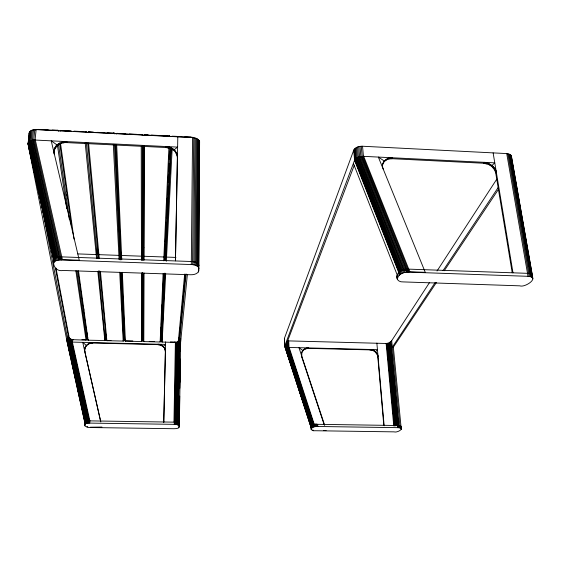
<?xml version="1.0" encoding="UTF-8"?>
<svg xmlns="http://www.w3.org/2000/svg" width="561" height="561" viewBox="0 0 561 561"><rect width="100%" height="100%" fill="white"/><g stroke="black" fill="none" stroke-linecap="round" stroke-linejoin="round"><path stroke-width="0.84" d="M142.543 272.555L142.27 341.116L141.617 341.544L125.145 341.123L125.412 340.793M142.55 259.967L142.592 145.755M397.335 278.754C398.576 273.607 404.151 271.959 408.808 272.148L528.027 276.314C540.488 277.197 525.068 287.905 519.823 285.837L403.057 281.903C399.432 282.225 395.954 279.806 397.027 275.76C398.254 270.605 403.822 268.929 408.478 269.126L527.508 273.333C529.311 273.34 533.188 273.978 532.214 276.573C533.174 273.971 529.318 273.347 527.508 273.333M143.307 273.207L143.16 340.983L143.798 341.6L159.962 342.007L160.607 341.579L163.861 273.901M143.328 260.262L143.567 145.853M143.588 258.305L143.882 145.818M144.058 273.046L143.798 341.642M144.107 260.136L144.535 145.867M198.903 268.6L198.061 266.685L198.082 263.6L195.305 262.106L192.718 261.559L61.465 256.861C49.27 254.708 52.25 272.765 63.042 270.458L190.207 274.743C194.001 274.981 199.779 273.663 198.903 268.6L199.611 141.744C198.811 138.77 195.284 137.775 192.556 137.585L36.128 129.619C33.555 129.521 29.817 130.075 29.158 133.069L28.085 144.233L66.906 340.751L67.032 339.047M198.082 263.6L198.924 265.521L198.264 263.782L199.015 140.376M198.363 271.98L198.58 268.284L198.566 271.342M198.58 267.302L199.4 141.049M198.264 263.782L194.948 261.994L195.929 138.251M198.061 266.685L195.277 265.199L195.305 262.106M195.985 262.345L196.897 138.672M196.385 265.619L196.406 262.527M196.904 262.772L197.752 139.177M197.325 266.117L197.346 263.032M197.668 263.249L198.461 139.752M194.948 261.994L192.584 261.545L193.727 137.697M195.277 265.199L192.689 264.652L192.718 261.559M193.804 261.728L194.863 137.922M194.036 264.876L194.057 261.777M192.689 264.652L191.294 264.547L192.556 137.585M162.143 341.979L165.684 273.775M176.028 341.965A4.362 1.711 0.8 0 1 174.534 342.028L174.541 342.42L161.912 342.042M311.06 429.389C311.811 426.465 315.394 426.598 317.792 426.479L397.63 427.657C406.024 427.65 397.581 433.085 394.011 431.858L315.282 430.736C307.673 431.809 311.846 421.9 317.673 424.319L397.426 425.519C398.485 425.652 401.55 425.476 401.052 427.152M179.247 425.035L179.345 423.569L178.784 423.036L174.317 422.153L89.879 420.876L86.478 421.213L84.823 422.16C82.944 426.444 87.334 427.777 90.517 427.531L173.812 428.716C175.789 428.611 179.885 428.842 179.31 425.757L176.89 424.607L178.202 341.081M177.283 423.12L178.615 340.913M177.627 424.782L179.001 338.087M177.893 423.653L179.254 337.869M178.061 423.464L179.436 336.768M178.139 423.267L179.52 335.646M178.251 424.986L179.66 334.181M178.749 425.224L178.784 423.036M178.826 427.748L178.854 426.304M179.239 405.4L179.373 396.655M179.8 368.654L179.948 359.033M179.106 425.483L179.141 423.296M179.247 419.158L179.59 396.396M179.808 382.385L180.151 359.622M180.369 345.618L180.474 338.613M179.31 425.757L179.688 396.129M179.808 388.24L180.242 359.328M180.362 351.445L180.565 338.304M179.359 426.037L180.684 338.423M173.966 421.837L175.39 342.336M176.89 424.607L174.275 424.347L174.317 422.153M174.59 422.706L176 342.329M175.193 424.389L176.603 342.287M175.81 422.601L177.171 342.21M176.07 424.474L176.105 422.279M176.364 422.51L177.725 341.228M171.645 136.632A0.982 0.589 2.9 0 1 172.515 136.379L172.5 136.162A0.982 0.799 6.2 0 0 171.645 136.519M177.444 154.394L175.46 260.851L177.809 136.835M170.074 136.547A0.982 0.589 3.1 0 0 169.233 136.211L169.226 135.993A0.982 0.806 6 0 1 169.485 136.035M163.756 422.033L165.432 349.503M163.763 422.559L165.621 341.88M160.691 339.293L160.635 341.425L160.137 341.656M160.741 337.175L161.168 327.266M84.62 350.26C84.367 345.878 88.652 342.385 92.853 342.596L92.909 343.023C88.715 342.813 84.431 346.305 84.683 350.681L84.62 350.26L84.837 351.754L84.767 351.333M143.314 336.726L143.357 341.165M382.946 163.433L382.546 164.359C383.871 160.418 388.275 158.454 392.209 158.714L392.623 157.781C386.564 156.898 380.379 163.097 383.226 169.085M144.899 134.97L144.927 134.759A0.989 0.806 4.4 0 0 143.904 135.51A0.989 0.589 4.4 0 1 144.899 134.97L169.233 136.211M124.794 339.447L124.759 340.674L125.384 341.179L122.319 272.316M141.61 134.801L141.638 134.591A0.989 0.806 4.1 0 1 142.599 135.446A0.989 0.589 4.6 0 0 141.61 134.801L117.102 133.553A1.003 0.589 5.8 0 0 116.253 133.806M141.631 341.347L141.484 272.962M159.114 344.749L159.128 344.328L157.936 344.209L157.922 344.636L161.358 345.485L163.258 346.817L163.321 346.361L165.088 349.18L165.376 351.761L165.334 350.253M167.809 147.718L167.851 146.744L166.042 146.54L166 147.515L171.231 148.812L174.12 150.706L174.233 149.696L176.939 153.623L177.381 157.557L177.332 155.095M163.111 273.691L160.137 342.035M163.707 260.83L168.903 147.978M160.264 345.036L160.285 344.615L159.128 344.328M161.288 324.665L161.736 315.191M161.863 312.61L162.269 304.013M162.388 301.432L162.844 291.944M162.963 289.35L163.419 279.813M163.539 277.19L163.707 273.684M164.317 260.732L164.492 257.064M164.639 253.965L165.025 245.928M165.222 241.742L165.621 233.355M165.776 229.996L166.14 222.282M166.351 217.949L166.715 210.151M166.883 206.686L167.29 198.054M167.451 194.597L167.823 186.82M168.027 182.479L168.398 174.653M168.566 171.175L168.938 163.342M169.142 159.058L169.506 151.372M169.569 148.153L169.611 147.178L167.851 146.744M164.499 260.493L169.864 148.09M120.881 253.081L120.804 254.743A0.806 0.701 -0.2 0 0 121.576 255.472L141.449 256.188A0.806 0.701 1.8 0 0 142.277 255.514L142.557 248.067A0.799 0.694 2 0 0 142.34 247.569M164.71 273.719L161.666 335.078L161.505 341.446L161.975 342.035M165.355 260.767L170.951 148.02M53.947 151.779C53.793 145.257 60.833 141.141 66.752 141.61L66.885 142.606C60.504 141.975 52.762 147.192 54.305 154.24L53.947 151.779L54.101 152.76M123.217 340.737L123.189 341.13L119.724 272.232M164.927 273.074L161.82 341.67M165.551 260.535L171.175 148.153M161.358 345.485L160.285 344.615M171.231 148.812L171.28 147.838L169.611 147.178M166.329 261.258L172.143 149.016M162.367 346.081L161.379 345.057M172.76 149.668L172.816 148.7L171.28 147.838M105.629 333.325L104.991 340.541L88.035 340.19M106.288 338.984L106.246 340.211L106.863 340.674L123.175 341.081L123.834 340.653L124.149 334.104L121.281 272.674M165.313 350.667L164.064 347.217M177.269 156.056L175.32 151.856L175.376 150.888M164.632 348.577L164.661 348.164M176.224 153.174L176.28 152.206M98.28 251.433L98.126 253.93A0.813 0.701 -2.3 0 0 98.897 254.659L118.883 255.374A0.806 0.701 -0.4 0 0 119.724 254.701L120.096 247.24A0.806 0.694 -0.1 0 0 119.879 246.742M84.655 424.656L85.714 423.625L87.916 423.169L88.049 420.953M87.916 423.169L88.806 423.106L88.947 420.89M88.806 423.106L89.739 423.099L89.879 420.876M165.06 349.601L165.088 349.18M176.883 154.584L176.939 153.623M84.872 424.102L85.013 421.886M84.886 425.848L84.977 424.382M85.223 423.85L85.356 421.634M85.714 423.625L85.854 421.409M86.345 423.429L86.478 421.213M87.081 423.282L87.221 421.059M111.001 340.429L106.863 340.674L100.461 271.58M87.088 332.841L86.731 339.629L81.899 339.7M87.768 337.442C85.882 339.146 89.458 340.969 87.635 339.58L77.86 270.963M117.102 133.553L117.165 133.216M114.654 133.728A1.003 0.589 6 0 0 113.778 133.385L113.82 132.985M162.388 345.66L163.279 346.396L165.565 344.398L72.194 342.084L70.805 341.958L70.988 339.412M71.492 342.042L71.675 339.496M72.194 342.084L72.376 339.538M70.805 341.958L68.568 341.221L67.881 340.429L68.323 334.468M69.887 341.733L68.021 340.702L68.435 334.742M68.225 340.969L68.666 335.015M68.568 341.221L68.821 337.82M69.017 341.453L69.262 338.052M69.543 341.656L69.795 338.262M70.146 341.824L70.398 338.43M66.759 340.401L66.885 338.697M86.121 339.805L86.043 340.148L75.854 270.753M53.597 263.586C53.842 260.15 58.589 260.038 61.212 260.002L61.465 256.861M58.393 260.136L58.653 257.001M59.768 260.009L60.027 256.868M55.069 261.174L55.336 258.039M56.009 260.725L56.275 257.59M57.131 260.381L57.39 257.24M53.842 262.289L54.108 259.161M54.34 261.699L54.606 258.565M88.315 132.277A1.003 0.813 0.7 0 0 88.154 132.677A1.01 0.596 7.2 0 1 89.101 132.13L89.178 131.723L93.329 132.13M85.756 131.954L85.868 131.751A1.003 0.813 0.5 0 1 86.815 132.606A1.01 0.589 7.4 0 0 85.756 131.954L73.344 131.323M174.548 342.371L174.541 342.42A3.71 1.452 0.8 0 0 178.37 341.018L184.667 274.084M84.823 422.16L85.027 423.646M178.37 341.018L179.036 340.436L185.396 274.224M186.133 273.985L179.541 341.775L180.635 341.803L187.332 274.904M199.471 144.079L199.611 141.744M28.05 143.448C28.534 140.937 31.507 140.187 33.709 140.04L34.782 129.619M33.709 140.04L35.062 140.04L36.128 129.619M31.241 140.46L32.335 130.047M32.419 140.18L33.506 129.766M29.361 132.305L28.085 144.233C27.973 140.734 32.615 139.85 35.322 140.047L62.383 259.617L79.262 260.206L51.233 140.839L56.977 144.92L57.124 145.909M28.688 142.003L29.796 131.604M29.347 141.386L30.448 130.979M30.21 140.867L31.304 130.454M60.069 130.951A1.024 0.589 8.6 0 1 60.904 130.692L60.756 130.369M58.568 131.015A1.024 0.589 8.7 0 0 57.531 130.517L57.692 130.313A1.01 0.813 -1.2 0 1 58.61 130.965M285.381 347.105L284.651 346.186L284.406 338.374L353.725 150.208C355.302 147.059 359.299 146.176 362.532 146.239L506.73 153.581L510.286 154.598L511.422 156.189L532.95 278.88M36.023 129.542A5.799 3.317 9.5 0 0 35.006 129.9A6.83 3.899 9.4 0 1 38.267 129.535L38.457 129.332M284.651 346.186L354.573 160.257C356.305 157.136 360.386 156.288 363.682 156.344L409.803 271.776L425.259 272.316L378.331 157.073L384.299 161.007L383.906 161.94M76.815 270.928L86.745 339.559L86.043 340.148L73.435 339.7M511.281 157.466L511.422 156.189M286.075 345.064L354.279 165.236M302.288 351.368L302.113 351.775L304.23 349.503L308.564 347.953C305.535 347.813 302.554 349.784 301.699 352.729L301.874 352.322L301.706 356.88M383.107 163.09L383.507 162.164M302.688 350.913L302.863 350.506L298.978 347.715L324.679 425.315M382.237 165.719L382.63 164.794M303.396 350.148L303.571 349.734M384.909 160.93L385.309 160.004M304.23 349.503L304.406 349.089M386.115 160.088L386.515 159.163M305.17 348.991L305.345 348.577M387.476 159.436L387.875 158.504M306.187 348.626L306.369 348.213M388.969 158.98L389.376 158.048M307.267 348.416L307.449 348.002M390.561 158.735L390.968 157.809M73.386 339.882L73.407 339.84A3.815 1.466 3.5 0 1 69.298 338.262L68.701 337.869L55.581 269.042M398.843 272.674L354.559 160.257C356.2 157.129 360.19 156.274 363.444 156.337L494.781 162.851L492.095 165.404L487.481 162.935L484.108 162.325L483.554 163.23L488.554 164.478L491.534 166.308L492.144 165.362L495.314 169.163L496.303 172.038L495.721 172.935L494.739 170.06L491.576 166.266M371.361 349.594L369.972 349.889L371.361 349.594C374.713 350.183 377.742 352.953 378.044 356.438L377.784 356.838L377.251 354.727L375.288 351.978M485.237 163.426L485.791 162.522M371.109 350.001L372.231 350.274L372.483 349.868M486.92 163.847L487.481 162.935M372.231 350.274L373.317 350.709L373.563 350.309M488.554 164.478L489.115 163.574M286.937 341.418L287.176 347.217L288.347 347.427L377.448 349.657L375.253 352.013L374.327 351.291L374.58 350.891M490.104 165.306L490.672 164.401M376.08 352.806L376.333 352.406M492.824 167.423L493.4 166.519M376.74 353.732L376.999 353.332M493.89 168.693L494.458 167.795M377.251 354.727L377.511 354.328M494.739 170.06L495.314 169.163M377.602 355.772L377.862 355.372M495.356 171.484L495.931 170.586M429.396 282.723L390.772 342.098L389.502 342.953L386.122 343.486L287.463 340.864M437.04 270.984L496.709 179.268M435.287 282.344L392.307 347.133L393.345 347.161L436.493 282.386M443.015 270.697L498.547 186.974M444.249 270.739L498.547 189.225M161.87 334.665L161.849 335.268M160.705 335.183L160.719 334.756M105.173 340.204L98.673 270.837M123.679 340.674L120.58 272.443M52.089 130.026L57.937 130.222M107.298 132.838L114.107 133.09M162.76 135.664L169.499 135.909M142.192 334.798L142.214 334.061M123.679 334.342L124.149 334.104L123.693 333.515M105.04 340.247L104.76 340.66M60.329 259.666L62.383 259.617M409.803 271.776L407.875 271.819L361.866 156.386M141.638 341.2L142.298 340.962L142.284 273.172M113.834 132.985L114.199 133.167M89.739 423.099L174.275 424.347M323.571 430.568L326.109 430.603M85.861 421.816L67.622 338.956L66.457 338.921L85.069 423.857M126.092 340.808L132.859 340.976M149.212 341.39L154.591 341.523M170.411 341.922L174.534 342.028M91.226 342.981L159.612 344.678M305.773 348.297L373.184 349.966M104.9 335.275L106.639 335.317M160.523 336.705L162.262 336.754M104.942 335.709L106.681 335.751M61.212 260.002L191.294 264.547M77.832 253.909L96.183 254.568A0.813 0.701 -2.5 0 0 97.039 253.888L97.502 246.412A0.813 0.701 -2.2 0 0 97.46 246.139M175.944 257.422L166.547 257.085A0.799 0.701 4.3 0 1 165.761 256.356L165.944 248.93A0.799 0.694 4.5 0 1 166.449 248.306M35.062 140.04L177.62 147.115L174.176 149.738L172.816 148.7M63.442 142.438L168.833 147.655M388.429 158.525L486.338 163.37M87.544 421.535L69.915 341.74L72.362 342.091L89.879 420.96M41.668 129.493L48.085 129.822M63.54 130.608L71.002 130.986M74.304 131.155L81.745 131.54M97.439 132.34L104.016 132.669M118.806 133.427L125.341 133.756M129.423 133.967L136.758 134.338M144.654 134.647L148.174 134.921M151.421 135.089L159.527 135.503M173.279 136.204L181.035 136.596M184.913 136.793L191.14 136.933L191.147 137.326A6.487 3.878 1.9 0 1 193.356 137.676M38.267 129.535L57.531 130.517M60.904 130.692L71.689 131.239M89.101 132.13L113.778 133.385M172.515 136.379L191.147 137.326M312.582 425.729L286.98 347.126L289.16 347.469L314.525 425.168M90.321 427.209L101.962 427.054M191.329 261.454L192.584 261.545M106.92 340.324L106.443 340.239M88.091 340.176L78.484 270.844M104.844 340.646L97.852 271.496M70.945 341.958L88.428 420.862M70.349 341.845L87.874 420.785M313.283 430.161L312.701 429.985M87.782 426.837L87.018 426.612M88.919 131.8L89.213 131.919A1.003 0.813 0.7 0 0 88.484 132.116M373.317 350.709L374.327 351.291M311.593 428.969L284.693 345.857L285.339 347.021M106.331 340.183L99.718 270.872M124.837 340.646L121.618 272.478M174.183 150.664L175.32 151.856M163.3 346.782L164.043 347.631M284.7 339.356L284.357 338.711M66.976 340.808L66.752 340.401M68.021 340.702L67.622 338.956M397.027 275.76L397.49 279.189M362.778 156.337L408.85 271.769M361.13 156.477L407.083 271.896M360.225 156.638L405.463 270.416M359.349 156.863L404.523 270.605M358.661 157.087L403.78 270.802M357.862 157.41L402.581 270.262M357.126 157.774L401.767 270.577M356.572 158.104L401.157 270.865M355.962 158.546L400.477 271.236M355.443 159.015L399.888 271.636M355.085 159.415L399.474 271.973M354.734 159.913L399.053 272.387M353.388 163.377L397.335 275.325M301.538 356.368L324.202 424.831M288.627 347.441L313.978 425.147M288.123 347.385L313.459 425.105M287.877 347.35L313.206 425.077M287.414 347.252L313.003 425.827M312.617 425.21L286.327 344.461L285.226 344.433L312.288 427.692M287.611 349.552L293.27 366.929M295.423 373.549L299.995 387.609M302.155 394.229L306.727 408.296M307.267 409.951L312.386 425.673M285.668 347.21L286.475 349.692M291.846 366.235L292.653 368.717M285.605 347.848L288.564 356.957M290.177 361.922L294.209 374.334M296.895 382.609L300.387 393.366M303.073 401.648L307.105 414.06M309.258 420.68L311.138 426.472M285.114 346.859L311.187 427.173M284.686 346.242L311.117 427.643M100.812 421.97L82.726 342.343L86.576 345.632M84.466 350.12L100.664 421.472M34.361 140.04L61.359 259.61M33.436 140.089L60.371 259.659M32.706 140.187L59.396 258.894M31.851 140.362L58.288 258.193M31.065 140.601L57.25 257.541M30.476 140.839L56.619 257.751M29.824 141.183L55.911 258.046M29.27 141.575L55.301 258.383M28.892 141.933L54.88 258.684M28.513 142.403L54.459 259.091M28.246 142.901L54.158 259.519M28.113 143.328L54.179 260.732M28.05 143.868L54.094 261.496M28.73 147.578L54.066 261.763M71.794 342.056L89.29 420.939M71.24 342L88.715 420.897M69.669 341.67L87.299 421.479M69.227 341.509L86.836 421.353M68.828 341.333L86.436 421.206M68.652 341.242L86.443 421.977M68.519 341.165L86.31 421.921M68.267 340.969L86.057 421.76M67.909 340.429L85.749 421.43M67.159 340.997L67.53 342.701M67.902 344.398L68.652 347.806M69.024 349.503L69.774 352.904M70.146 354.608L70.896 358.009M71.829 362.259L72.572 365.66M72.951 367.364L73.694 370.765M74.066 372.462L74.816 375.87M75.188 377.567L75.938 380.968M77.993 390.323L78.736 393.724M79.115 395.428L79.858 398.829M80.237 400.533L80.98 403.934M81.352 405.631L82.102 409.032M82.474 410.736L83.224 414.137M84.157 418.387L84.907 421.788M67.159 341.656L84.914 422.482M39.81 195.929L67.881 340.429M54.137 261.889L53.863 259.799L54.144 261.524M29.523 135.58L29.158 133.069M55.995 268.081L69.298 338.262M52.208 251.363L52.531 253.053M52.853 254.75L53.505 258.151M511.218 155.6L532.41 276.026M532.073 274.799L532.599 277.779M510.84 155.067L531.835 274.553M531.54 274.329L532.066 277.309M510.286 154.598L531.274 274.161M530.797 273.936L531.316 276.917M509.584 154.205L530.538 273.838M529.85 273.635L530.376 276.615M508.743 153.896L529.647 273.586M528.743 273.431L529.261 276.412M507.782 153.693L528.63 273.417M506.73 153.581L528.027 276.314M493.126 152.894L512.992 272.814M495.307 170.432L512.214 272.73M54.024 150.285L54.172 151.274M84.655 349.173L84.718 349.594M54.992 147.417L55.146 148.413M85.251 347.07L85.314 347.49M54.375 148.819L54.522 149.808M84.865 348.101L84.928 348.521M55.869 146.105L56.016 147.101M85.805 346.095L85.868 346.523M57.524 145.839L66.759 208.769M58.477 144.212L69.41 219.786M58.288 143.882L58.435 144.871M87.362 344.426L87.418 344.847M83.687 308.571L83.919 310.205M86.464 328.227L86.696 329.868M59.782 143.013L59.922 144.009M88.315 343.76L88.379 344.188M59.824 144.275L71.296 224.856M66.801 194.169L67.04 195.866M60.511 143.413L74.003 239.063M61.408 142.34L61.549 143.336M89.374 343.241L89.43 343.669M63.141 141.877L63.274 142.873M90.496 342.862L90.559 343.29M64.936 141.631L65.069 142.627M91.667 342.652L91.724 343.08M408.478 269.126L408.808 272.148M407.118 269.133L407.447 272.155M405.736 269.252L406.059 272.274M404.376 269.476L404.698 272.499M403.071 269.806L403.394 272.828M401.879 270.22L402.195 273.242M400.82 270.718L401.136 273.733M399.93 271.272L400.245 274.28M399.243 271.868L399.551 274.876M398.766 272.492L399.081 275.5M397.265 275.135L397.567 278.137M397.027 276.37L397.335 279.357M85.202 142.922L96.569 258.46M401.22 426.619L401.417 429.011M401.066 426.367L401.269 428.499M393.296 346.67L401.262 429.277M400.764 426.136L400.968 428.267M400.316 425.932L400.519 428.071M391.676 340.541L399.895 426.269M399.741 425.764L399.944 427.903M399.053 425.638L399.257 427.777M86.352 143.013L97.502 258.642M390.765 342L398.738 425.659M390.568 342.231L398.527 425.848M390.204 341.586L398.478 427.692M389.923 342.666L397.847 426.206M397.426 425.519L397.63 427.657M389.488 342.855L397.391 426.36M389.004 343.023L396.795 425.631M388.464 343.164L396.234 425.743M87.691 143.083L98.575 258.684M387.889 343.269L395.631 425.834M387.3 343.346L395.014 425.897M386.704 343.381L394.39 425.932M386.115 343.388L393.773 425.939M88.561 143.09L99.255 258.551M362.532 146.239L363.444 156.337M361.256 146.246L362.154 156.337M359.973 146.379L360.863 156.47M376.866 343.101L384.145 425.792M377.539 353.991L383.794 425.259M358.71 146.638L359.594 156.729M357.518 147.024L358.395 157.108M356.431 147.515L357.301 157.592M355.485 148.097L356.347 158.174M354.706 148.749L355.562 158.819M354.11 149.464L354.966 159.52M353.725 150.208L354.573 160.257M317.673 424.319L317.792 426.479M316.776 424.326L316.895 426.486M315.878 424.389L315.99 426.549M315.009 424.488L315.121 426.648M314.188 424.635L314.3 426.795M313.452 424.824L313.564 426.984M312.814 425.042L312.926 427.202M312.295 425.287L312.407 427.44M311.916 425.547L312.028 427.699M311.685 425.82L311.79 427.973M311.025 426.977L311.138 429.123M113.315 144.317L119.093 259.589M114.402 144.408L119.97 259.764M115.734 144.472L121.036 259.799M115.286 144.401L120.678 259.806M116.688 145.334L121.765 259.687M288.719 340.836L288.999 347.462M288.074 340.8L288.347 347.427M287.463 340.716L287.73 347.343M286.489 342.084L286.657 346.228M284.406 338.374L284.75 346.516M141.232 146.554L141.456 260.381M142.256 145.79L142.284 260.227M169.717 136.127A0.982 0.806 6 0 1 170.165 136.639M71.913 339.342A4.488 1.725 3.5 0 1 71.184 339.195M70.518 339.005A4.488 1.725 3.5 0 1 68.666 337.638M52.425 252.562A0.827 0.708 -6 0 1 52.383 252.289M164.661 248.39A0.799 0.694 4.2 0 1 164.885 248.888L164.696 256.314A0.799 0.701 4.1 0 1 163.882 256.987L144.121 256.279A0.806 0.701 2 0 1 143.343 255.55L143.609 248.109A0.799 0.694 2.3 0 1 143.861 247.625M179.036 340.436A4.362 1.711 0.8 0 1 177.36 341.698M192.332 137.256A5.512 3.296 1.9 0 1 193.475 137.564M60.027 131.036A1.01 0.813 -1 0 1 60.791 130.496M113.855 133.174A0.996 0.806 2.3 0 1 114.781 133.82M116.176 133.89A0.996 0.806 2.5 0 1 116.912 133.357"/></g></svg>
